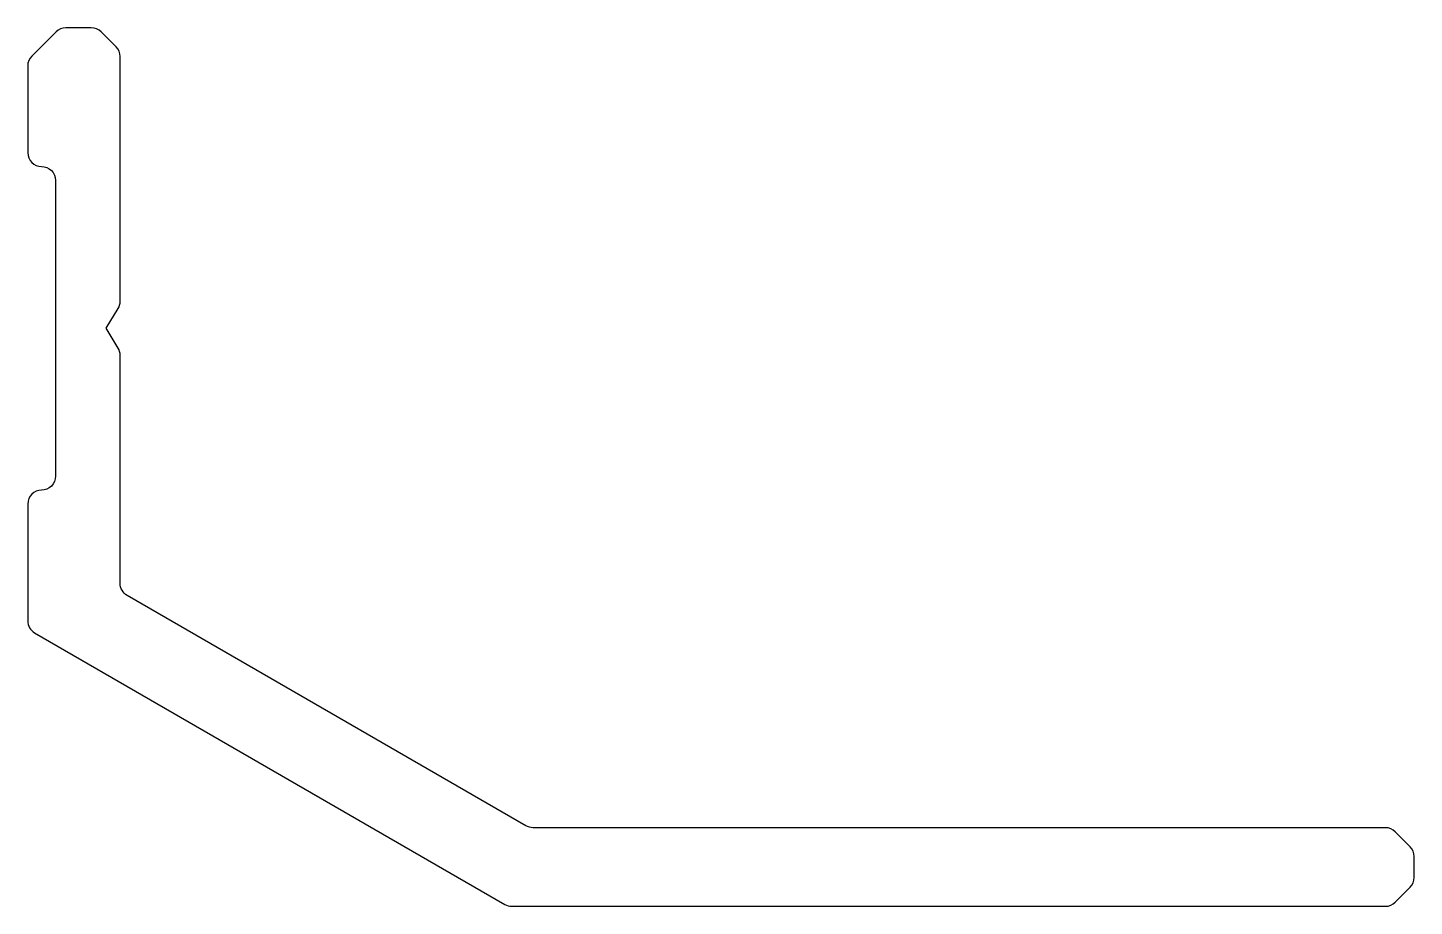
# Model space of a CAD drawing. Extents: x 466.9 to 496.9, y 737.8 to 756.8.
import ezdxf

# ---------------------------------------------------------------- set-up
doc = ezdxf.new("R2010")
doc.units = 0
doc.layers.get('0').update_dxf_attribs({"linetype": 'CONTINUOUS'})

msp = doc.modelspace()

# ---------------------------------------------------------------- linework, layer by layer
msp.add_lwpolyline([(467.231, 753.766, -0.41642), (467.531, 753.466), (467.531, 747.066, -0.418265), (467.231, 746.766, 0.414213), (466.931, 746.466), (466.931, 743.94, 0.267923), (467.081, 743.68), (477.252, 737.807, 0.131677), (477.402, 737.766), (496.307, 737.766, 0.198912), (496.519, 737.854), (496.843, 738.178, 0.198912), (496.931, 738.391), (496.931, 738.842, 0.198912), (496.843, 739.054), (496.519, 739.378, 0.198912), (496.307, 739.466), (477.862, 739.466, -0.131662), (477.712, 739.507), (469.081, 744.49, -0.267939), (468.931, 744.75), (468.931, 749.683, 0.135933), (468.888, 749.838), (468.631, 750.266), (468.888, 750.695, 0.135933), (468.931, 750.849), (468.931, 756.142, 0.198912), (468.843, 756.354), (468.519, 756.678, 0.198912), (468.307, 756.766), (467.755, 756.766, 0.198912), (467.543, 756.678), (467.019, 756.154, 0.198912), (466.931, 755.942), (466.931, 754.066, 0.414213)], format="xyb", close=True)

doc.saveas('drawing.dxf')
